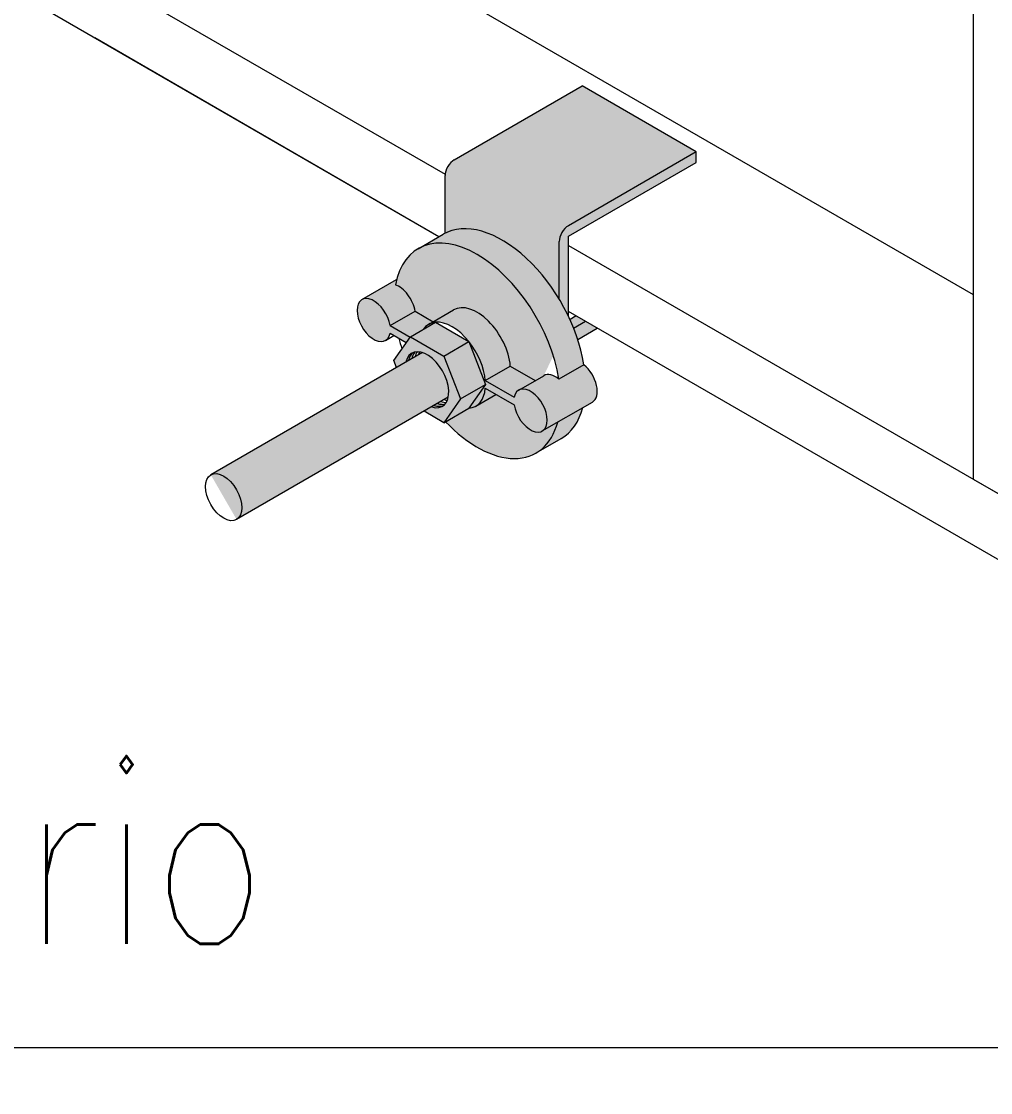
# Model space of a CAD drawing. Extents: x -20676 to 4767, y -817 to 13976.
# Drawn here: x -14797.9 to -14743.8, y 7792.4 to 7852.1 of the extents above; entities that cross this region are included whole.
import ezdxf
from ezdxf.enums import TextEntityAlignment as Align

# ---------------------------------------------------------------- set-up
doc = ezdxf.new("R2010")
doc.units = 0
doc.layers.get('0').update_dxf_attribs({"lineweight": 13})
doc.layers.add('Demarcação 1', color=252, linetype='Continuous', lineweight=9)
doc.layers.add('MADEIRA', color=3, linetype='Continuous', lineweight=13)
doc.styles.add('ROMANS', font='romans.shx')
doc.dimstyles.new('1x', dxfattribs={"dimtxt": 8, "dimasz": 5, "dimexe": 7, "dimexo": 5, "dimgap": 4, "dimtad": 1, "dimdec": 1, "dimdsep": 46, "dimtxsty": 'Standard', "dimblk": 'DOT', "dimcen": 0.09, "dimclrd": 4, "dimclre": 4, "dimclrt": 2, "dimadec": 0, "dimazin": 2, "dimtfac": 1, "dimtdec": 1, "dimtmove": 0, "dimatfit": 3, "dimldrblk": 'DOT', "dimfxl": 0, "dimtolj": 1, "dimtzin": 0, "dimlwd": 9, "dimlwe": 9, "dimarcsym": 0})

# ---------------------------------------------------------------- blocks, each defined once
blk = doc.blocks.new('_Dot')
at = {"color": 0, "linetype": 'ByBlock', "lineweight": -2}
blk.add_line((-0.5, 0), (-1, 0), dxfattribs=at)
at = {"color": 0, "linetype": 'ByBlock', "const_width": 0.5}
blk.add_lwpolyline([(-0.25, 0, 1), (0.25, 0, 1)], format="xyb", close=True, dxfattribs=at)
blk = doc.blocks.new('DOT')
at = {"color": 0, "linetype": 'ByBlock'}
blk.add_line((-0.5, 0), (-1, 0), dxfattribs=at)
at = {"color": 0, "linetype": 'ByBlock', "const_width": 0.5}
blk.add_lwpolyline([(-0.25, 0, 1), (0.25, 0, 1)], format="xyb", close=True, dxfattribs=at)

msp = doc.modelspace()

# ---------------------------------------------------------------- hatches: boundary and pattern name
at = {"layer": 'Demarcação 1'}
h = msp.add_hatch(color=256, dxfattribs=at)
h.dxf.hatch_style = 1
h.set_gradient(color1=(132, 132, 132), tint=1, name='SPHERICAL')
edge = h.paths.add_edge_path()
edge.add_line((-14760.24691836052, 7844.816557377462), (-14766.6108793913, 7848.490791991602))
edge.add_line((-14766.61087939125, 7848.4907919916), (-14773.73851574555, 7844.375649223759))
edge.add_ellipse((-14773.73851574555, 7843.787771685529), major_axis=(-0.3600000000000002, -0.6235382907247963), ratio=0.577350269189626, start_angle=224.9999999998697, end_angle=314.9999999999998)
edge.add_line((-14774.24763262807, 7843.493832916402), (-14774.24763262807, 7840.282101476101))
edge.add_ellipse((-14771.06565211264, 7834.528700457755), major_axis=(-3.28846153846154, 5.695782463351516), ratio=0.577350269189626, start_angle=271.82644889274303, end_angle=358.1735511072676, ccw=False)
edge.add_line((-14767.88367159751, 7836.607866861859), (-14767.88367159751, 7839.94479270217))
edge.add_ellipse((-14767.37455471493, 7840.113537071289), major_axis=(0.3600000000000002, 0.6235382907247963), ratio=0.577350269189626, start_angle=44.9999999999348, end_angle=134.9999999999675, ccw=False)
edge.add_line((-14767.37455471493, 7840.701414609604), (-14760.24691836046, 7844.816557377446))
h = msp.add_hatch(color=256, dxfattribs=at)
h.dxf.hatch_style = 1
h.set_gradient(color1=(132, 132, 132), tint=1, name='SPHERICAL')
edge = h.paths.add_edge_path()
edge.add_line((-14760.24691836052, 7844.228679839218), (-14760.24691836052, 7844.816557377448))
edge.add_line((-14760.24691836052, 7844.816557377462), (-14767.37455471499, 7840.701414609606))
edge.add_ellipse((-14767.37455471493, 7840.113537071289), major_axis=(0.3600000000000002, 0.6235382907247963), ratio=0.577350269189626, start_angle=44.99999999993487, end_angle=134.9999999999675)
edge.add_line((-14767.88367159751, 7839.819598302172), (-14767.88367159751, 7836.607866861857))
edge.add_ellipse((-14771.06565211264, 7834.528700457755), major_axis=(-3.28846153846154, 5.695782463351516), ratio=0.577350269189626, start_angle=262.4688479150752, end_angle=271.82644889274303, ccw=False)
edge.add_line((-14767.37455471493, 7835.664397832095), (-14767.37455471493, 7840.113537071289))
edge.add_line((-14767.37455471493, 7840.113537071289), (-14760.24691836046, 7844.228679839218))
h = msp.add_hatch(color=256, dxfattribs=at)
h.dxf.hatch_style = 1
h.set_gradient(color1=(132, 132, 132), tint=1, name='SPHERICAL')
edge = h.paths.add_edge_path()
edge.add_ellipse((-14771.06565211264, 7834.528700457755), major_axis=(-3.28846153846154, 5.695782463351516), ratio=0.577350269189626, start_angle=271.826448892743, end_angle=358.1735511072677)
edge.add_ellipse((-14771.06565211264, 7834.528700457755), major_axis=(-3.28846153846154, 5.695782463351516), ratio=0.577350269189626, start_angle=358.1735511072677, end_angle=360.0000000000026)
edge.add_line((-14774.35411365108, 7840.224482921129), (-14775.74928972305, 7839.418977640338))
edge.add_ellipse((-14772.46082818466, 7833.723195176965), major_axis=(3.28846153846154, -5.695782463351516), ratio=0.577350269189626, start_angle=56.29308563726602, end_angle=180.0000000000024, ccw=False)
edge.add_line((-14767.9002845562, 7832.141766286019), (-14766.50510848411, 7832.947271566809))
edge.add_ellipse((-14771.06565211264, 7834.528700457755), major_axis=(-3.28846153846154, 5.695782463351516), ratio=0.577350269189626, start_angle=236.2930856372657, end_angle=249.994809911856)
edge.add_ellipse((-14771.06565211264, 7834.528700457755), major_axis=(-3.28846153846154, 5.695782463351516), ratio=0.577350269189626, start_angle=249.994809911856, end_angle=256.001000546177)
edge.add_ellipse((-14771.06565211264, 7834.528700457755), major_axis=(-3.28846153846154, 5.695782463351516), ratio=0.577350269189626, start_angle=256.001000546177, end_angle=260.5320794259401)
edge.add_ellipse((-14771.06565211264, 7834.528700457755), major_axis=(-3.28846153846154, 5.695782463351516), ratio=0.577350269189626, start_angle=260.5320794259401, end_angle=262.4688479150752)
edge.add_ellipse((-14771.06565211264, 7834.528700457755), major_axis=(-3.28846153846154, 5.695782463351516), ratio=0.577350269189626, start_angle=262.4688479150752, end_angle=271.826448892743)
h = msp.add_hatch(color=256, dxfattribs=at)
h.dxf.hatch_style = 1
h.set_gradient(color1=(132, 132, 132), tint=1, name='SPHERICAL')
edge = h.paths.add_edge_path()
edge.add_ellipse((-14772.46082818466, 7833.723195176965), major_axis=(3.28846153846154, -5.695782463351516), ratio=0.577350269189626, start_angle=56.29308563726577, end_angle=180.0000000000022)
edge.add_ellipse((-14772.46082818466, 7833.723195176965), major_axis=(3.28846153846154, -5.695782463351516), ratio=0.577350269189626, start_angle=180.0000000000022, end_angle=210.153771802942)
edge.add_ellipse((-14772.46082818466, 7833.723195176965), major_axis=(3.28846153846154, -5.695782463351516), ratio=0.577350269189626, start_angle=210.153771802942, end_angle=213.7069143627306)
edge.add_ellipse((-14776.8323798775, 7836.247111723525), major_axis=(0.6576923076923074, -1.139156492670298), ratio=0.5773502691896261, start_angle=56.536959032804816, end_angle=146.7236510024918, ccw=False)
edge.add_line((-14775.92105468338, 7835.935759285523), (-14774.90557393914, 7835.349471204652))
edge.add_line((-14774.90557393914, 7835.349471204652), (-14773.62326221534, 7836.089814223611))
edge.add_ellipse((-14772.46082818466, 7833.723195176965), major_axis=(1.315384615384613, -2.2783129853406), ratio=0.577350269189626, start_angle=50.739170477262576, end_angle=180, ccw=False)
edge.add_line((-14770.60991796565, 7832.869373072012), (-14769.21863763115, 7832.066116996328))
edge.add_line((-14769.21863763121, 7832.06611699633), (-14768.59958456846, 7832.423527448804))
edge.add_ellipse((-14768.08927649206, 7831.199278630493), major_axis=(0.6576923076923074, -1.139156492670298), ratio=0.5773502691896261, start_angle=123.276348997522, end_angle=180, ccw=False)
h = msp.add_hatch(color=256, dxfattribs=at)
h.dxf.hatch_style = 1
h.set_gradient(color1=(132, 132, 132), tint=1, name='SPHERICAL')
edge = h.paths.add_edge_path()
edge.add_ellipse((-14776.8323798775, 7836.247111723525), major_axis=(0.6576923076923074, -1.139156492670298), ratio=0.5773502691896261, start_angle=56.53695903280461, end_angle=146.7236510024917)
edge.add_ellipse((-14772.46082818466, 7833.723195176965), major_axis=(3.28846153846154, -5.695782463351516), ratio=0.577350269189626, start_angle=210.1537718029421, end_angle=213.7069143627307, ccw=False)
edge.add_line((-14776.95616441668, 7837.694520009929), (-14778.88524825713, 7836.58076293538))
edge.add_ellipse((-14778.22755594935, 7835.441606442662), major_axis=(0.6576923076923074, -1.139156492670298), ratio=0.5773502691896261, start_angle=56.53695903281192, end_angle=180.0000000000038, ccw=False)
edge.add_line((-14777.31623075535, 7835.130254004718), (-14775.92105468333, 7835.935759285523))
h = msp.add_hatch(color=256, dxfattribs=at)
h.dxf.hatch_style = 1
h.set_gradient(color1=(132, 132, 132), tint=1, name='SPHERICAL')
edge = h.paths.add_edge_path()
edge.add_ellipse((-14778.22755594935, 7835.441606442662), major_axis=(0.6576923076923074, -1.139156492670298), ratio=0.5773502691896261, start_angle=56.53695903281174, end_angle=180.0000000000032)
edge.add_ellipse((-14778.22755594935, 7835.441606442662), major_axis=(0.6576923076923074, -1.139156492670298), ratio=0.5773502691896261, start_angle=180.0000000000032, end_angle=360.0000000000787)
edge.add_ellipse((-14778.22755594935, 7835.441606442662), major_axis=(0.6576923076923074, -1.139156492670298), ratio=0.5773502691896261, start_angle=360.0000000000787, end_angle=393.4630409671884)
edge.add_line((-14777.31623075535, 7834.700651188337), (-14776.41331051516, 7834.179349944578))
edge.add_line((-14776.41331051516, 7834.179349944563), (-14776.19850910681, 7834.484937110086))
edge.add_line((-14776.19850910681, 7834.484937110103), (-14777.31623075535, 7835.130254004735))
h = msp.add_hatch(color=256, dxfattribs=at)
h.dxf.hatch_style = 1
h.set_gradient(color1=(132, 132, 132), tint=1, name='SPHERICAL')
edge = h.paths.add_edge_path()
edge.add_line((-14775.92105468338, 7835.935759285523), (-14777.31623075535, 7835.130254004718))
edge.add_line((-14777.31623075535, 7835.130254004718), (-14776.19850910681, 7834.484937110086))
edge.add_line((-14776.19850910681, 7834.484937110103), (-14776.18129771027, 7834.509422898731))
edge.add_line((-14776.18129771033, 7834.509422898729), (-14775.46701481839, 7834.921814318586))
edge.add_ellipse((-14773.85600425686, 7832.917689896174), major_axis=(1.315384615384613, -2.2783129853406), ratio=0.577350269189626, start_angle=179.9999999999906, end_angle=194.9999999998853, ccw=False)
edge.add_line((-14775.17138887237, 7835.196002881525), (-14774.90557393914, 7835.349471204654))
edge.add_line((-14774.90557393914, 7835.349471204652), (-14775.92105468333, 7835.935759285523))
h = msp.add_hatch(color=256, dxfattribs=at)
h.dxf.hatch_style = 1
h.set_gradient(color1=(132, 132, 132), tint=1, name='SPHERICAL')
edge = h.paths.add_edge_path()
edge.add_ellipse((-14772.46082818466, 7833.723195176965), major_axis=(1.315384615384613, -2.2783129853406), ratio=0.577350269189626, start_angle=50.73917047726241, end_angle=180)
edge.add_line((-14773.77621280017, 7836.001508162328), (-14775.17138887208, 7835.196002881523))
edge.add_ellipse((-14773.85600425686, 7832.917689896174), major_axis=(1.315384615384613, -2.2783129853406), ratio=0.577350269189626, start_angle=165.000000000028, end_angle=179.9999999999906, ccw=False)
edge.add_ellipse((-14773.85600425686, 7832.917689896174), major_axis=(1.315384615384613, -2.2783129853406), ratio=0.577350269189626, start_angle=104.99999999997371, end_angle=165.000000000028, ccw=False)
edge.add_ellipse((-14773.85600425686, 7832.917689896174), major_axis=(1.315384615384613, -2.2783129853406), ratio=0.577350269189626, start_angle=50.739170477262576, end_angle=104.99999999997371, ccw=False)
edge.add_line((-14772.00509403767, 7832.063867791119), (-14770.60991796565, 7832.869373071939))
h = msp.add_hatch(color=256, dxfattribs=at)
h.dxf.hatch_style = 1
h.set_gradient(color1=(132, 132, 132), tint=1, name='SPHERICAL')
edge = h.paths.add_edge_path()
edge.add_line((-14766.41996056032, 7835.373774419044), (-14766.92907744267, 7835.667713188173))
edge.add_line((-14766.92907744267, 7835.667713188173), (-14767.28104978427, 7835.464501862109))
edge.add_ellipse((-14771.06565211264, 7834.528700457755), major_axis=(-3.28846153846154, 5.695782463351516), ratio=0.577350269189626, start_angle=256.0010005461772, end_angle=260.5320794259402, ccw=False)
edge.add_line((-14767.07936291506, 7834.993068292011), (-14766.41996056033, 7835.373774419046))
h = msp.add_hatch(color=256, dxfattribs=at)
h.dxf.hatch_style = 1
h.set_gradient(color1=(132, 132, 132), tint=1, name='SPHERICAL')
h.paths.add_polyline_path([(-14774.78612163825, 7835.314928179534), (-14776.18129771033, 7834.509422898729), (-14774.32106294756, 7833.43541585769), (-14772.92588687536, 7834.240921138495)])
h = msp.add_hatch(color=256, dxfattribs=at)
h.dxf.hatch_style = 1
h.set_gradient(color1=(132, 132, 132), tint=1, name='SPHERICAL')
edge = h.paths.add_edge_path()
edge.add_line((-14765.76095081789, 7834.993294966887), (-14766.41996056033, 7835.373774419044))
edge.add_line((-14766.41996056032, 7835.373774419044), (-14767.07936291506, 7834.993068292009))
edge.add_ellipse((-14771.06565211264, 7834.528700457755), major_axis=(-3.28846153846154, 5.695782463351516), ratio=0.577350269189626, start_angle=249.99480991185618, end_angle=256.0010005461772, ccw=False)
edge.add_line((-14766.85061096556, 7834.364179387298), (-14765.76095081789, 7834.993294966889))
h = msp.add_hatch(color=256, dxfattribs=at)
h.dxf.hatch_style = 1
h.set_gradient(color1=(132, 132, 132), tint=1, name='SPHERICAL')
edge = h.paths.add_edge_path()
edge.add_line((-14773.39094556617, 7831.038177574243), (-14774.32106294756, 7833.43541585769))
edge.add_line((-14774.32106294756, 7833.43541585769), (-14776.18129771033, 7834.509422898729))
edge.add_line((-14776.18129771033, 7834.509422898729), (-14776.19850910687, 7834.484937110101))
edge.add_line((-14776.19850910681, 7834.484937110103), (-14776.41331051516, 7834.179349944579))
edge.add_line((-14776.41331051516, 7834.179349944563), (-14777.11141509178, 7833.186191656394))
edge.add_line((-14777.11141509177, 7833.186191656496), (-14776.95759849319, 7832.789752404249))
edge.add_line((-14776.95759849319, 7832.789752404251), (-14776.43229311337, 7833.093037606583))
edge.add_ellipse((-14775.25118032906, 7832.112184615369), major_axis=(-0.8549999999999994, 1.480903440471388), ratio=0.577350269189626, start_angle=355.3200786188029, end_angle=392.63689750356093, ccw=False)
edge.add_ellipse((-14775.25118032906, 7832.112184615369), major_axis=(-0.8549999999999994, 1.480903440471388), ratio=0.577350269189626, start_angle=349.0253361099256, end_angle=355.3200786188029, ccw=False)
edge.add_ellipse((-14775.25118032906, 7832.112184615369), major_axis=(-0.8549999999999994, 1.480903440471388), ratio=0.577350269189626, start_angle=342.5928085264702, end_angle=349.0253361099256, ccw=False)
edge.add_ellipse((-14775.25118032906, 7832.112184615369), major_axis=(-0.8549999999999994, 1.480903440471388), ratio=0.577350269189626, start_angle=335.92411531679977, end_angle=342.5928085264702, ccw=False)
edge.add_ellipse((-14775.25118032906, 7832.112184615369), major_axis=(-0.8549999999999994, 1.480903440471388), ratio=0.577350269189626, start_angle=328.8867134268062, end_angle=335.92411531679977, ccw=False)
edge.add_line((-14775.50852964451, 7833.626372694082), (-14775.51006754446, 7833.625484787044))
edge.add_ellipse((-14775.25118032906, 7832.112184615369), major_axis=(-0.8549999999999994, 1.480903440471388), ratio=0.577350269189626, start_angle=212.6368975035226, end_angle=327.36310249634704, ccw=False)
edge.add_ellipse((-14774.36756881669, 7832.622337959852), major_axis=(-0.8549999999999994, 1.480903440471388), ratio=0.577350269189626, start_angle=147.3631024964392, end_angle=148.8867134268343, ccw=False)
edge.add_ellipse((-14775.25118032906, 7832.112184615369), major_axis=(-0.8549999999999994, 1.480903440471388), ratio=0.577350269189626, start_angle=204.0758846831674, end_angle=211.1132865732151, ccw=False)
edge.add_ellipse((-14775.25118032906, 7832.112184615369), major_axis=(-0.8549999999999994, 1.480903440471388), ratio=0.577350269189626, start_angle=197.407191473494, end_angle=204.0758846831674, ccw=False)
edge.add_ellipse((-14775.25118032906, 7832.112184615369), major_axis=(-0.8549999999999994, 1.480903440471388), ratio=0.577350269189626, start_angle=190.974663889962, end_angle=197.407191473494, ccw=False)
edge.add_ellipse((-14775.25118032906, 7832.112184615369), major_axis=(-0.8549999999999994, 1.480903440471388), ratio=0.577350269189626, start_angle=184.679921381206, end_angle=190.974663889962, ccw=False)
edge.add_ellipse((-14775.25118032906, 7832.112184615369), major_axis=(-0.8549999999999994, 1.480903440471388), ratio=0.577350269189626, start_angle=147.3631024964392, end_angle=184.679921381206, ccw=False)
edge.add_line((-14774.99229311354, 7830.598884443696), (-14775.42219089047, 7830.350682846331))
edge.add_line((-14775.42219089046, 7830.350682846329), (-14774.32106294755, 7829.714946332009))
edge.add_line((-14774.32106294756, 7829.714946332009), (-14773.39094556617, 7831.038177574243))
h = msp.add_hatch(color=256, dxfattribs=at)
h.dxf.hatch_style = 1
h.set_gradient(color1=(132, 132, 132), tint=1, name='SPHERICAL')
h.paths.add_polyline_path([(-14772.92588687536, 7834.240921138495), (-14774.32106294756, 7833.43541585769), (-14773.39094556617, 7831.038177574243), (-14771.99576949414, 7831.84368285512)])
h = msp.add_hatch(color=256, dxfattribs=at)
h.dxf.hatch_style = 1
h.set_gradient(color1=(132, 132, 132), tint=1, name='SPHERICAL')
edge = h.paths.add_edge_path()
edge.add_ellipse((-14769.48445256426, 7830.393773349686), major_axis=(0.6576923076923074, -1.139156492670298), ratio=0.5773502691896261, start_angle=360.0000000000039, end_angle=540.0000000000034)
edge.add_ellipse((-14769.48445256426, 7830.393773349686), major_axis=(0.6576923076923074, -1.139156492670298), ratio=0.5773502691896261, start_angle=180.0000000000032, end_angle=213.4630409671917)
edge.add_line((-14770.39577775849, 7831.134728604013), (-14772.00509403802, 7832.063867791121))
edge.add_ellipse((-14773.85600425686, 7832.917689896174), major_axis=(1.315384615384613, -2.2783129853406), ratio=0.577350269189626, start_angle=50.73917047726241, end_angle=104.9999999999736)
edge.add_line((-14772.92588687536, 7834.240921138495), (-14771.99576949414, 7831.843682855106))
edge.add_line((-14771.99576949414, 7831.84368285512), (-14772.92588687536, 7830.520451612814))
edge.add_ellipse((-14773.85600425686, 7832.917689896174), major_axis=(1.315384615384613, -2.2783129853406), ratio=0.577350269189626, start_angle=345.000000000011, end_angle=360.0000000000275)
edge.add_ellipse((-14773.85600425686, 7832.917689896174), major_axis=(1.315384615384613, -2.2783129853406), ratio=0.577350269189626, start_angle=360.0000000000275, end_angle=399.2608295227375)
edge.add_line((-14772.00509403767, 7831.634264974738), (-14770.39577775826, 7830.705125787601))
edge.add_ellipse((-14769.48445256426, 7830.393773349686), major_axis=(0.6576923076923074, -1.139156492670298), ratio=0.5773502691896261, start_angle=236.5369590328082, end_angle=360.0000000000039)
h = msp.add_hatch(color=256, dxfattribs=at)
h.dxf.hatch_style = 1
h.set_gradient(color1=(132, 132, 132), tint=1, name='SPHERICAL')
edge = h.paths.add_edge_path()
edge.add_ellipse((-14775.25118032906, 7832.112184615369), major_axis=(-0.8549999999999994, 1.480903440471388), ratio=0.577350269189626, start_angle=212.6368975035515, end_angle=327.3631024963468)
edge.add_line((-14775.51006754446, 7833.625484787117), (-14787.31371702748, 7826.810644580648))
edge.add_ellipse((-14786.59371702751, 7825.563567999228), major_axis=(0.7199999999999995, -1.247076581449591), ratio=0.577350269189626, start_angle=0, end_angle=179.9999999999757, ccw=False)
edge.add_ellipse((-14786.59371702751, 7825.563567999228), major_axis=(0.7199999999999995, -1.247076581449591), ratio=0.577350269189626, start_angle=179.9999999999754, end_angle=359.9999999999752)
edge.add_line((-14785.87371702753, 7824.316491417689), (-14774.0700675444, 7831.131331624172))
h = msp.add_hatch(color=256, dxfattribs=at)
h.dxf.hatch_style = 1
h.set_gradient(color1=(132, 132, 132), tint=1, name='SPHERICAL')
edge = h.paths.add_edge_path(flags=17)
edge.add_line((-14770.60991796565, 7832.869373072012), (-14772.00509403768, 7832.063867791119))
edge.add_line((-14772.00509403767, 7832.063867791119), (-14770.39577775826, 7831.134728604011))
edge.add_ellipse((-14769.48445256426, 7830.393773349686), major_axis=(0.6576923076923074, -1.139156492670298), ratio=0.5773502691896261, start_angle=540.0000000000032, end_angle=573.4630409671917, ccw=False)
edge.add_line((-14770.14214487193, 7831.532929842331), (-14769.21863763115, 7832.066116996328))
edge.add_line((-14769.21863763121, 7832.06611699633), (-14770.60991796571, 7832.869373071941))
h = msp.add_hatch(color=256, dxfattribs=at)
h.dxf.hatch_style = 1
h.set_gradient(color1=(132, 132, 132), tint=1, name='SPHERICAL')
edge = h.paths.add_edge_path()
edge.add_ellipse((-14766.69410041998, 7832.004783911296), major_axis=(0.6576923076923074, -1.139156492670298), ratio=0.5773502691896261, start_angle=-2.518090105059784e-11, end_angle=123.276348997522)
edge.add_line((-14766.50510848411, 7832.947271566809), (-14767.90028455625, 7832.141766286019))
edge.add_ellipse((-14768.08927649206, 7831.199278630493), major_axis=(0.6576923076923074, -1.139156492670298), ratio=0.5773502691896261, start_angle=123.276348997522, end_angle=180)
edge.add_line((-14768.74696879978, 7832.338435123122), (-14770.14214487192, 7831.532929842331))
edge.add_ellipse((-14769.48445256426, 7830.393773349686), major_axis=(0.6576923076923074, -1.139156492670298), ratio=0.5773502691896261, start_angle=360.0000000000037, end_angle=540.0000000000032, ccw=False)
edge.add_line((-14768.77151604281, 7829.286512118735), (-14767.96549195289, 7829.751870344015))
edge.add_line((-14767.96549195289, 7829.751870344016), (-14766.03640811249, 7830.86562741858))
h = msp.add_hatch(color=256, dxfattribs=at)
h.dxf.hatch_style = 1
h.set_gradient(color1=(132, 132, 132), tint=1, name='SPHERICAL')
edge = h.paths.add_edge_path()
edge.add_line((-14771.41125850233, 7831.291413868503), (-14772.00509403768, 7831.63426497474))
edge.add_ellipse((-14773.85600425686, 7832.917689896174), major_axis=(1.315384615384613, -2.2783129853406), ratio=0.577350269189626, start_angle=360.0000000000275, end_angle=399.26082952273765, ccw=False)
edge.add_line((-14772.54061964159, 7830.639376910813), (-14771.41125850233, 7831.291413868503))
h = msp.add_hatch(color=256, dxfattribs=at)
h.dxf.hatch_style = 1
h.set_gradient(color1=(132, 132, 132), tint=1, name='SPHERICAL')
h.paths.add_polyline_path([(-14771.99576949414, 7831.84368285512), (-14773.39094556617, 7831.038177574243), (-14774.32106294756, 7829.714946332009), (-14772.92588687536, 7830.520451612814)])
h = msp.add_hatch(color=256, dxfattribs=at)
h.dxf.hatch_style = 1
h.set_gradient(color1=(132, 132, 132), tint=1, name='SPHERICAL')
edge = h.paths.add_edge_path()
edge.add_ellipse((-14771.06565211264, 7834.528700457755), major_axis=(-3.28846153846154, 5.695782463351516), ratio=0.577350269189626, start_angle=179.9999999999974, end_angle=210.1537718029641)
edge.add_line((-14766.57031588069, 7830.557375624878), (-14767.96549195265, 7829.751870344087))
edge.add_ellipse((-14772.46082818466, 7833.723195176965), major_axis=(3.28846153846154, -5.695782463351516), ratio=0.577350269189626, start_angle=360.0000000000268, end_angle=390.15377180296554, ccw=False)
edge.add_line((-14769.17236664628, 7828.027412713607), (-14767.77719057414, 7828.832917994499))
h = msp.add_hatch(color=256, dxfattribs=at)
h.dxf.hatch_style = 1
h.set_gradient(color1=(132, 132, 132), tint=1, name='SPHERICAL')
edge = h.paths.add_edge_path()
edge.add_ellipse((-14769.48445256426, 7830.393773349686), major_axis=(0.6576923076923074, -1.139156492670298), ratio=0.5773502691896261, start_angle=236.53695903280828, end_angle=360.0000000000037, ccw=False)
edge.add_line((-14770.39577775849, 7830.705125787601), (-14771.41125850239, 7831.291413868486))
edge.add_line((-14771.41125850233, 7831.291413868503), (-14772.54061964159, 7830.639376910813))
edge.add_ellipse((-14773.85600425686, 7832.917689896174), major_axis=(1.315384615384613, -2.2783129853406), ratio=0.577350269189626, start_angle=345.0000000000109, end_angle=360.0000000000275, ccw=False)
edge.add_line((-14772.92588687536, 7830.520451612814), (-14774.22335611498, 7829.771357398175))
edge.add_ellipse((-14772.46082818466, 7833.723195176965), major_axis=(3.28846153846154, -5.695782463351516), ratio=0.577350269189626, start_angle=292.7288384360598, end_angle=360.0000000000268)
edge.add_ellipse((-14772.46082818466, 7833.723195176965), major_axis=(3.28846153846154, -5.695782463351516), ratio=0.577350269189626, start_angle=360.0000000000268, end_angle=390.1537718029654)
edge.add_line((-14767.96549195289, 7829.751870344016), (-14768.82676025671, 7829.25461685697))
h = msp.add_hatch(color=256, dxfattribs=at)
h.dxf.hatch_style = 1
h.set_gradient(color1=(132, 132, 132), tint=1, name='SPHERICAL')
edge = h.paths.add_edge_path()
edge.add_ellipse((-14786.59371702751, 7825.563567999228), major_axis=(0.7200000000000003, -1.247076581449593), ratio=0.577350269189626, start_angle=0, end_angle=179.9999999999754)
edge.add_ellipse((-14786.59371702751, 7825.563567999228), major_axis=(0.7200000000000003, -1.247076581449593), ratio=0.577350269189626, start_angle=179.9999999999754, end_angle=359.9999999999752)

# ---------------------------------------------------------------- linework, layer by layer
at = {"extrusion": (-1e-16, 0.816496580927726, 0.5773502691896261)}
for p, q in [((-14773.73851574555, 7844.375649223763), (-14766.61087939125, 7848.490791991604)), ((-14760.24691836052, 7844.816557377466), (-14766.61087939125, 7848.490791991604)), ((-14760.24691836052, 7844.816557377466), (-14767.37455471493, 7840.701414609608)), ((-14760.24691836052, 7844.228679839222), (-14760.24691836052, 7844.816557377466)), ((-14767.37455471493, 7840.113537071293), (-14760.24691836052, 7844.228679839222)), ((-14774.24763262807, 7840.282101476103), (-14774.24763262807, 7843.493832916405)), ((-14775.74928972304, 7839.418977640325), (-14774.35411365108, 7840.224482921132)), ((-14767.37455471493, 7835.664397832099), (-14767.37455471493, 7840.113537071293)), ((-14767.88367159751, 7836.607866861863), (-14767.88367159751, 7839.819598302176)), ((-14778.88524825725, 7836.580762935384), (-14776.95616441668, 7837.694520009933)), ((-14777.31623075535, 7835.130254004722), (-14775.92105468338, 7835.935759285527)), ((-14775.92105468338, 7835.935759285527), (-14774.90557393914, 7835.349471204656)), ((-14775.17138887237, 7835.196002881528), (-14773.77621280017, 7836.001508162331)), ((-14766.92907744267, 7835.667713188177), (-14767.28104978427, 7835.464501862098)), ((-14777.31623075535, 7835.130254004722), (-14776.19850910681, 7834.484937110106)), ((-14776.18129771033, 7834.509422898733), (-14774.78612163825, 7835.314928179538)), ((-14774.78612163825, 7835.314928179538), (-14772.92588687536, 7834.240921138498)), ((-14767.07936291506, 7834.993068292015), (-14766.41996056032, 7835.373774419048)), ((-14777.56986364169, 7834.302449950006), (-14777.09819481026, 7834.574768076815)), ((-14777.31623075535, 7834.700651188341), (-14776.41331051516, 7834.179349944567)), ((-14777.11141509177, 7833.186191656499), (-14776.18129771033, 7834.509422898733)), ((-14776.18129771033, 7834.509422898733), (-14774.32106294756, 7833.435415857693)), ((-14766.85061096556, 7834.364179387301), (-14765.76095081789, 7834.993294966891)), ((-14774.32106294756, 7833.435415857693), (-14772.92588687536, 7834.240921138498)), ((-14772.92588687536, 7834.240921138498), (-14771.99576949414, 7831.843682855124)), ((-14775.51006754446, 7833.625484787048), (-14787.31371702748, 7826.810644580652)), ((-14774.32106294756, 7833.435415857693), (-14773.39094556617, 7831.038177574246)), ((-14776.95759849319, 7832.789752404255), (-14777.11141509177, 7833.186191656499)), ((-14772.00509403767, 7832.063867791123), (-14770.60991796565, 7832.869373072015)), ((-14770.60991796565, 7832.869373072015), (-14769.21863763121, 7832.066116996333)), ((-14766.50510848411, 7832.947271566813), (-14767.9002845562, 7832.141766286022)), ((-14770.14214487193, 7831.532929842335), (-14768.74696879978, 7832.338435123125)), ((-14773.39094556617, 7831.038177574246), (-14771.99576949414, 7831.843682855124)), ((-14771.99576949414, 7831.843682855124), (-14772.92588687536, 7830.520451612818)), ((-14772.00509403767, 7832.063867791123), (-14770.39577775849, 7831.134728604016)), ((-14772.00509403767, 7831.634264974742), (-14770.39577775849, 7830.705125787605)), ((-14774.07006754446, 7831.131331624176), (-14785.87371702753, 7824.316491417765)), ((-14773.39094556617, 7831.038177574246), (-14774.32106294756, 7829.714946332013)), ((-14772.54061964159, 7830.639376910816), (-14771.41125850233, 7831.291413868506)), ((-14774.32106294756, 7829.714946332013), (-14775.42219089046, 7830.350682846332)), ((-14774.32106294756, 7829.714946332013), (-14772.92588687536, 7830.520451612818)), ((-14768.82676025665, 7829.254616856973), (-14766.03640811232, 7830.865627418654)), ((-14769.17236664628, 7828.027412713611), (-14767.77719057415, 7828.832917994505))]:
    msp.add_line(p, q, dxfattribs=at)
for centre, major_axis, ratio, start_param, end_param in [((-14773.73851574555, 7843.787771685533), (-0.3599999999999999, -0.6235382907247962), 0.5773502691896258, 3.926990816984967, 5.497787143782136), ((-14771.06565211264, 7834.528700457759), (-3.288461538461535, 5.695782463351502), 0.577350269189626, 4.124092344067211, 6.283185307179627), ((-14767.37455471493, 7840.113537071291), (0.3599999999999999, 0.6235382907247962), 0.5773502691896258, 0.7853981633963116, 2.356194490191775), ((-14772.46082818466, 7833.723195176968), (3.288461538461535, -5.695782463351502), 0.577350269189626, 0.9824996904774184, 3.729889289907212), ((-14776.8323798775, 7836.247111723529), (0.6576923076923065, -1.139156492670299), 0.5773502691896258, 0.9867560841875896, 2.56081080054056), ((-14778.22755594935, 7835.441606442666), (0.6576923076923065, -1.139156492670299), 0.5773502691896258, 0.986756084187714, 6.867225549786768), ((-14772.46082818466, 7833.723195176968), (1.315384615384612, -2.278312985340598), 0.5773502691896258, 0.8855655845589316, 3.141592653589792), ((-14773.85600425686, 7832.917689896178), (1.315384615384612, -2.278312985340598), 0.5773502691896258, 2.879793265791125, 3.403392041386938), ((-14773.85600425686, 7832.917689896178), (1.315384615384612, -2.278312985340598), 0.5773502691896258, 1.83259571459358, 2.879793265791125), ((-14772.46082818466, 7833.723195176968), (3.288461538461535, -5.695782463351502), 0.577350269189626, 4.273907714514356, 4.372511808277698), ((-14773.85600425686, 7832.917689896178), (1.315384615384612, -2.278312985340598), 0.5773502691896258, 0.8855655845589316, 1.83259571459358), ((-14775.25118032906, 7832.112184615373), (-0.8549999999999954, 1.480903440471388), 0.5773502691896261, 2.571971334516736, 6.852806626252642), ((-14775.11166272189, 7832.192735143461), (-0.8549999999999954, 1.480903440471388), 0.5773502691896261, 0.0816800368335862, 0.5696213190730559), ((-14774.92563924547, 7832.300135847534), (0.8549999999999954, -1.480903440471388), 0.5773502691896261, 3.333136672768707, 3.711213972662897), ((-14774.73961576917, 7832.407536551695), (-0.8549999999999954, 1.480903440471388), 0.5773502691896261, 0.3038128047376282, 0.5696213190730047), ((-14774.55359229287, 7832.514937255768), (0.8549999999999954, -1.480903440471388), 0.5773502691896261, 3.561796111641442, 3.711213972662897), ((-14774.36756881669, 7832.622337959856), (-0.8549999999999954, 1.480903440471388), 0.5773502691896261, 0.5430292918183452, 0.5696213190731072), ((-14766.69410041998, 7832.004783911299), (0.6576923076923065, -1.139156492670299), 0.5773502691896258, -4.395e-13, 2.151578179844368), ((-14768.08927649206, 7831.199278630495), (0.6576923076923065, -1.139156492670299), 0.5773502691896258, 2.151578179844368, 3.141592653589792), ((-14773.85600425686, 7832.917689896178), (1.315384615384612, -2.278312985340598), 0.5773502691896258, 6.021385919380628, 6.968416049415553), ((-14769.48445256426, 7830.39377334969), (0.6576923076923065, -1.139156492670299), 0.5773502691896258, 4.128348737777444, 10.00881820337662), ((-14774.73961576917, 7832.407536551695), (-0.8549999999999954, 1.480903440471388), 0.5773502691896261, 2.571971334516736, 2.837779848851944), ((-14774.55359229287, 7832.514937255768), (0.8549999999999954, -1.480903440471388), 0.5773502691896261, 5.713563988106526, 5.862981849127713), ((-14774.36756881669, 7832.622337959856), (-0.8549999999999954, 1.480903440471388), 0.5773502691896261, 2.571971334516736, 2.598563361771502), ((-14775.11166272189, 7832.192735143461), (-0.8549999999999954, 1.480903440471388), 0.5773502691896261, 2.571971334516502, 3.059912616755841), ((-14774.92563924547, 7832.300135847534), (0.8549999999999954, -1.480903440471388), 0.5773502691896261, 5.713563988106526, 6.091641288000075), ((-14771.06565211264, 7834.528700457759), (-3.288461538461535, 5.695782463351502), 0.577350269189626, 3.141592653589748, 3.667875253446552), ((-14772.46082818466, 7833.723195176968), (3.288461538461535, -5.695782463351502), 0.577350269189626, 5.109082046247772, 6.809467907036361)]:
    msp.add_ellipse(centre, major_axis=major_axis, ratio=ratio, start_param=start_param, end_param=end_param)
msp.add_ellipse((-14786.5937170275, 7825.56356799923), major_axis=(0.7199999999999992, -1.247076581449592), ratio=0.577350269189626)
at = {"layer": 'MADEIRA', "extrusion": (-1e-16, 0.816496580927726, 0.5773502691896261)}
for p, q in [((-14744.78249305597, 7826.555611345062), (-14744.78249305597, 7914.002395162335)), ((-14818.2862429603, 7868.993021138731), (-14774.24407499626, 7843.565263608969)), ((-14774.58787389501, 7840.089521381457), (-14818.2862429603, 7865.318786524589)), ((-14744.78249305597, 7836.84346826474), (-14781.69346703396, 7858.154029026895)), ((-14774.58787389501, 7840.089521381457), (-14793.784992992, 7851.172983260014)), ((-14767.37455471493, 7839.599144225378), (-14723.33238675066, 7814.171386695529)), ((-14723.67618564946, 7810.695644468087), (-14767.37455471493, 7835.924909611122)), ((-14740.32772033446, 7823.983647115127), (-14744.78249305597, 7826.555611345062))]:
    msp.add_line(p, q, dxfattribs=at)

# ---------------------------------------------------------------- texts
at = {"color": 2, "linetype": 'Continuous', "style": 'ROMANS', "width": 0.8}
msp.add_text('Usar presilha se nescessario', height=10, dxfattribs=at).set_placement((-14941.16334228543, 7805.652109350694), align=Align.MIDDLE_LEFT)

# ---------------------------------------------------------------- leaders
at = {"color": 0}
msp.add_leader([(-14735.1247171862, 7794.863919101455), (-14941.09055299841, 7794.863919101455)], dimstyle='1x', override={"dimgap": 4, "dimtad": 0, "dimldrblk": 'DOT'}, dxfattribs=at)

doc.saveas('drawing.dxf')
